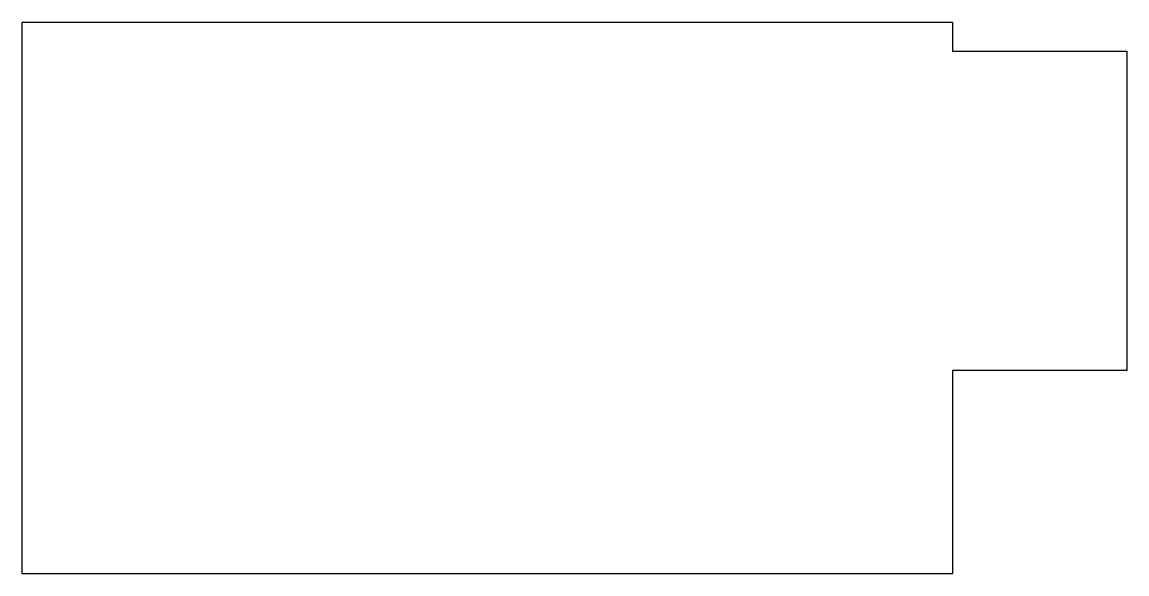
# Model space of a CAD drawing. Header units: millimetres. Extents: x -29.8 to 8.2, y 1 to 20.
import ezdxf

# ---------------------------------------------------------------- set-up
doc = ezdxf.new("R2010")
doc.units = ezdxf.units.MM
doc.layers.add('Wire', color=7, linetype='CONTINUOUS')

msp = doc.modelspace()

# ---------------------------------------------------------------- linework, layer by layer
at = {"layer": 'Wire'}
for p, q in [((-29.8452, 19.9583), (2.15475, 19.9583)), ((-29.8452, 0.958279), (-29.8452, 19.9583)), ((2.15475, 19.9583), (2.15475, 18.9583)), ((2.15475, 18.9583), (8.15475, 18.9583)), ((8.15475, 18.9583), (8.15475, 7.95828)), ((8.15475, 7.95828), (2.15475, 7.95828)), ((2.15475, 7.95828), (2.15475, 0.958279)), ((2.15475, 0.958279), (-29.8452, 0.958279))]:
    msp.add_line(p, q, dxfattribs=at)

doc.saveas('drawing.dxf')
